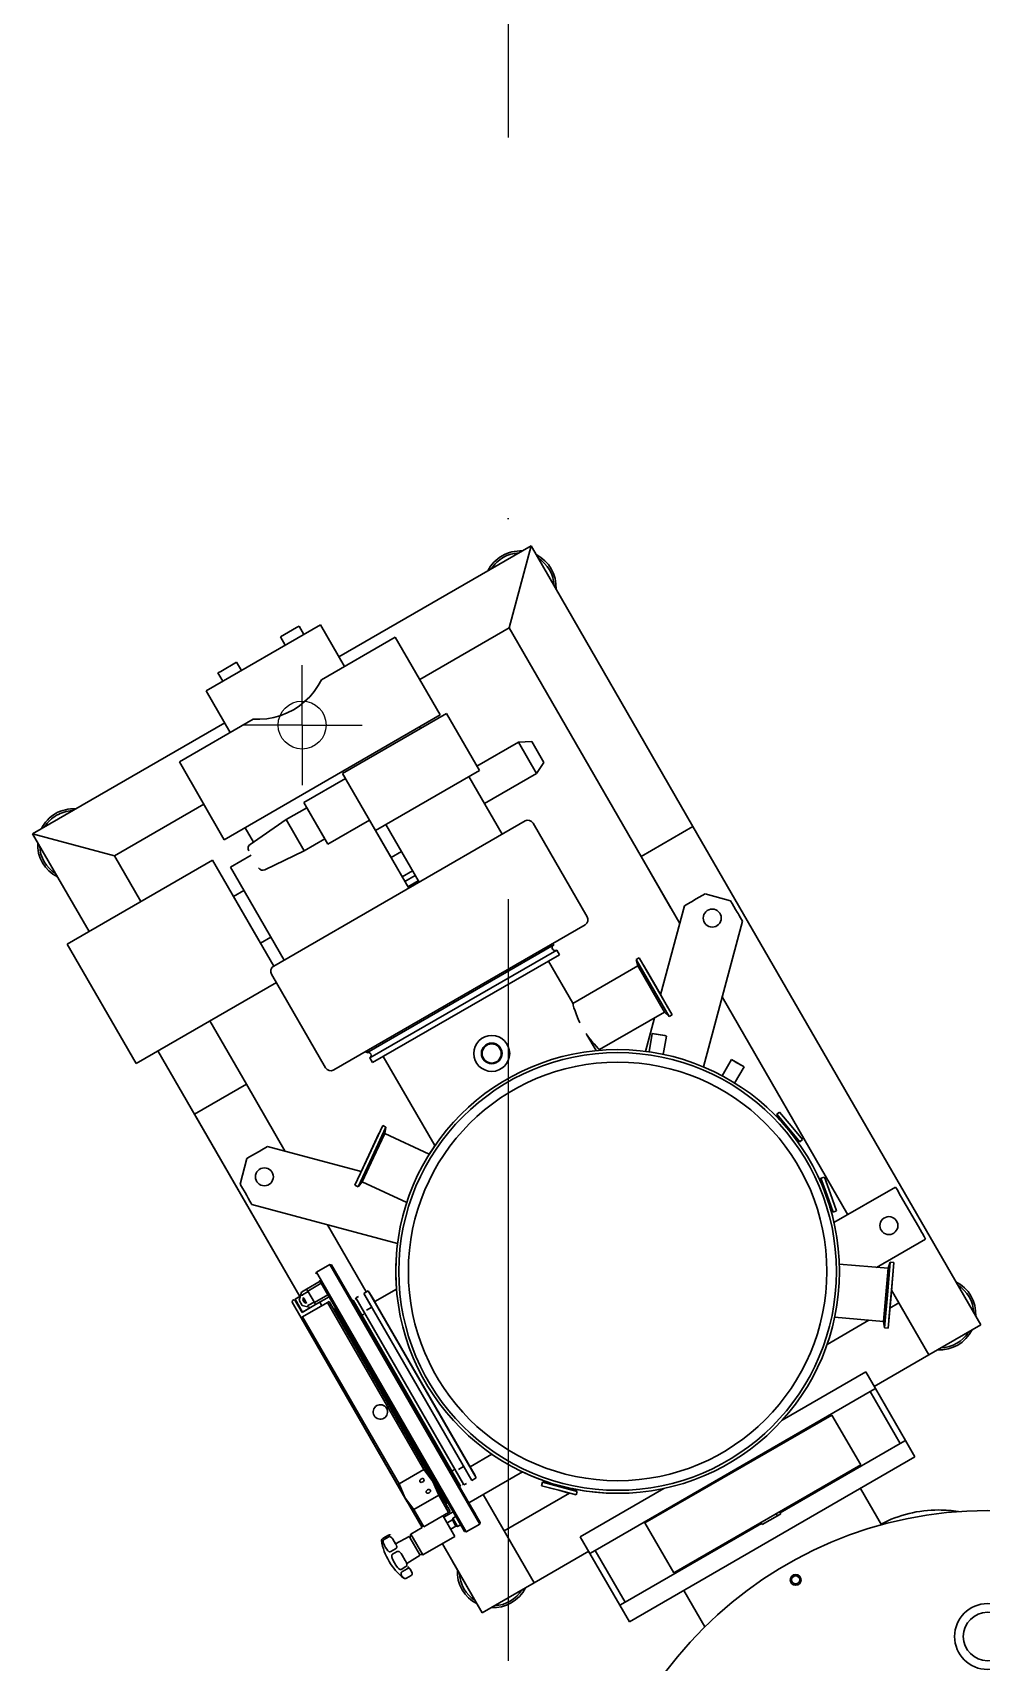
# Model space of a CAD drawing. Header units: millimetres. Extents: x -15291 to 293567, y -98510 to 49398.
# Drawn here: x 25118 to 25910, y 21335 to 22694 of the extents above; entities that cross this region are included whole.
import ezdxf

# ---------------------------------------------------------------- set-up
doc = ezdxf.new("R2010")
doc.units = ezdxf.units.MM
doc.header["$LTSCALE"] = 50
doc.header["$MEASUREMENT"] = 0
for name, pattern in [('AUSGEZOGEN', [0]), ('GEN7A', [6.875, 4.75, -0.875, 0.375, -0.875]), ('STRICHPUNKT', [25.4, 12.7, -6.35, 0, -6.35])]:
    doc.linetypes.add(name, pattern=pattern)
doc.layers.get('0').update_dxf_attribs({"linetype": 'AUSGEZOGEN'})
doc.layers.add('7A', color=4, linetype='GEN7A')
doc.layers.add('AXEN', color=3, linetype='STRICHPUNKT')
doc.layers.add('AM_VIS', color=7, linetype='CONTINUOUS', lineweight=30)

msp = doc.modelspace()

# ---------------------------------------------------------------- linework, layer by layer
msp.add_circle((25343.2, 22116.4), 20)
at = {"layer": '7A', "color": 0}
for q in [(25343.2, 22166.4), (25293.2, 22116.4), (25343.2, 22066.4), (25393.2, 22116.4)]:
    msp.add_line((25343.2, 22116.4), q, dxfattribs=at)
at = {"layer": 'AM_VIS'}
for p, q in [((25534.1, 22265.7), (25373.9, 22173.2)), ((25515.8, 22197.4), (25534.1, 22265.7)), ((25534.1, 22265.7), (25515.8, 22197.4)), ((25669.1, 22031.9), (25534.1, 22265.7)), ((25358.5, 22199.9), (25263.2, 22144.9)), ((25338.4, 22197.6), (25325.1, 22189.9)), ((25340.7, 22198.9), (25338.4, 22197.6)), ((25344.7, 22191.9), (25340.7, 22198.9)), ((25378.5, 22165.3), (25358.5, 22199.9)), ((25441.3, 22154.4), (25515.8, 22197.4)), ((25515.8, 22197.4), (25658.1, 21950.9)), ((25325.1, 22189.9), (25329.1, 22182.9)), ((25420.9, 22189.8), (25359.3, 22154.2)), ((25458.4, 22124.8), (25420.9, 22189.8)), ((25288.6, 22168.8), (25275.3, 22161.1)), ((25292.6, 22161.9), (25288.6, 22168.8)), ((25275.3, 22161.1), (25273, 22159.8)), ((25273, 22159.8), (25277, 22152.9)), ((25263.2, 22144.9), (25283.2, 22110.3)), ((25278.3, 22020.8), (25458.4, 22124.8)), ((25463.5, 22126.1), (25376.9, 22076.1)), ((25491, 22078.5), (25463.5, 22126.1)), ((25278.6, 22118.2), (25118.4, 22025.7)), ((25302.4, 22121.4), (25240.8, 22085.8)), ((25441.8, 22113.6), (25441.1, 22114.8)), ((25523.6, 22102), (25489, 22082)), ((25534.8, 22102.6), (25523.6, 22102)), ((25538.6, 22076), (25523.6, 22102)), ((25534.8, 22102.6), (25544.8, 22085.3)), ((25240.8, 22085.8), (25278.3, 22020.8)), ((25538.6, 22076), (25544.8, 22085.3)), ((25379.4, 22071.8), (25344.7, 22051.8)), ((25379.4, 22071.8), (25376.9, 22076.1)), ((25404.4, 22028.5), (25376.9, 22076.1)), ((25491, 22078.5), (25404.4, 22028.5)), ((25510, 22025.4), (25482.3, 22073.5)), ((25495.3, 22051), (25538.6, 22076)), ((25186.7, 22007.4), (25261.2, 22050.4)), ((25347.2, 22047.5), (25329.9, 22037.5)), ((25364.7, 22017.1), (25344.7, 22051.8)), ((25362.2, 22021.5), (25347.2, 22047.5)), ((25295.6, 22030.8), (25302.6, 22018.8)), ((25329.9, 22037.5), (25299.8, 22016.9)), ((25319.5, 21915.4), (25529.1, 22036.4)), ((25329.9, 22037.5), (25344.9, 22011.5)), ((25364.7, 22017.1), (25399.4, 22037.1)), ((25404.4, 22028.5), (25399.4, 22037.1)), ((25399.4, 22037.1), (25432.1, 21980.4)), ((25413, 22033.5), (25440.8, 21985.4)), ((25535.9, 22034.6), (25580.9, 21956.6)), ((25625.8, 22006.9), (25669.1, 22031.9)), ((25669.1, 22031.9), (25625.8, 22006.9)), ((25669.1, 22031.9), (25909.1, 21616.2)), ((25118.4, 22025.7), (25186.7, 22007.4)), ((25186.7, 22007.4), (25118.4, 22025.7)), ((25165.5, 21944.3), (25118.4, 22025.7)), ((25344.9, 22011.5), (25362.2, 22021.5)), ((25404.4, 22028.5), (25417.4, 22006)), ((25268.5, 22003.8), (25147.3, 21933.8)), ((25186.7, 22007.4), (25208.8, 21969.3)), ((25268.5, 22003.8), (25319.5, 21915.4)), ((25300.8, 22007.9), (25283.4, 21997.9)), ((25312.1, 21995.7), (25344.9, 22011.5)), ((25417.4, 22006), (25426, 22011)), ((25658.1, 21950.9), (25625.8, 22006.9)), ((25650.8, 21963.6), (25625.8, 22006.9)), ((25625.8, 22006.9), (25650.8, 21963.6)), ((25625.8, 22006.9), (25650.8, 21963.6)), ((25283.4, 21997.9), (25328.2, 21920.4)), ((25435.3, 21994.9), (25426.7, 21989.9)), ((25437.6, 21991), (25428.9, 21986)), ((25294.7, 21978.4), (25286, 21973.4)), ((25431.4, 21981.6), (25440.1, 21986.6)), ((25679.2, 21975.6), (25676.9, 21974.3)), ((25679.2, 21975.6), (25700.5, 21969.9)), ((25286, 21973.4), (25308.5, 21934.5)), ((25662.1, 21965.7), (25642.2, 21891.5)), ((25664.9, 21967.3), (25662.1, 21965.7)), ((25669.6, 21970.1), (25668.5, 21969.4)), ((25701.8, 21967.6), (25700.5, 21969.9)), ((25579.1, 21949.8), (25369.5, 21828.8)), ((25710.4, 21952.8), (25677.9, 21831.4)), ((25706.7, 21959.2), (25706, 21960.3)), ((25710.4, 21952.8), (25708.8, 21955.6)), ((25147.3, 21933.8), (25204.8, 21834.2)), ((25308.5, 21934.5), (25317.2, 21939.5)), ((25553, 21933.1), (25552.3, 21934.3)), ((25553, 21933.1), (25397.1, 21843.1)), ((25399.6, 21838.8), (25555.5, 21928.8)), ((25401.8, 21834.9), (25557.7, 21924.9)), ((25557.7, 21924.9), (25555.5, 21928.8)), ((25624.4, 21922.4), (25621.8, 21920.9)), ((25621.8, 21920.9), (25649.3, 21873.3)), ((25621.8, 21920.9), (25623.2, 21915.6)), ((25624.4, 21922.4), (25651.9, 21874.8)), ((25362.7, 21830.6), (25317.7, 21908.6)), ((25568.9, 21884.6), (25548.6, 21919.6)), ((25623.2, 21915.6), (25568.9, 21884.3)), ((25623.2, 21915.6), (25645.4, 21877.1)), ((25628, 21916.1), (25638.1, 21898.6)), ((25204.8, 21834.2), (25321.7, 21901.7)), ((25638.1, 21898.6), (25648.3, 21881)), ((25693.5, 21889.7), (25798.3, 21708.1)), ((25798.3, 21708.1), (25693.5, 21889.7)), ((25266.3, 21869.7), (25296.7, 21816.9)), ((25574.9, 21868.1), (25574.4, 21868.9)), ((25591.2, 21845.8), (25645.4, 21877.1)), ((25637, 21872.2), (25629.6, 21844.3)), ((25645.4, 21877.1), (25649.3, 21873.3)), ((25649.3, 21873.3), (25651.9, 21874.8)), ((25580.6, 21858.2), (25580.1, 21859.1)), ((25580.6, 21858.2), (25588.3, 21844.9)), ((25635.2, 21859.2), (25632.5, 21843.9)), ((25635.2, 21859.2), (25645.6, 21857.4)), ((25636.6, 21859), (25645.5, 21857.4)), ((25644.3, 21841.8), (25647, 21857.1)), ((25645.6, 21857.4), (25647, 21857.1)), ((25341.2, 21639.9), (25223, 21844.7)), ((25396.4, 21844.3), (25397.1, 21843.1)), ((25399.6, 21838.8), (25401.8, 21834.9)), ((25410.9, 21840.1), (25453.9, 21765.7)), ((25591.6, 21845.2), (25591.4, 21845.6)), ((25701.3, 21837.4), (25693.5, 21823.9)), ((25701.3, 21837.4), (25711.7, 21831.4)), ((25702.6, 21836.6), (25705.2, 21835.1)), ((25703.9, 21817.9), (25711.7, 21831.4)), ((25705.2, 21835.1), (25710.4, 21832.1)), ((25253.4, 21791.9), (25296.7, 21816.9)), ((25296.7, 21816.9), (25253.4, 21791.9)), ((25296.7, 21816.9), (25329, 21760.9)), ((25341.2, 21639.9), (25253.4, 21791.9)), ((25278.4, 21748.6), (25253.4, 21791.9)), ((25253.4, 21791.9), (25278.4, 21748.6)), ((25253.4, 21791.9), (25278.4, 21748.6)), ((25741.4, 21793.7), (25739.1, 21791.8)), ((25739.1, 21791.8), (25741.1, 21787.4)), ((25739.1, 21791.8), (25748.7, 21780.3)), ((25751, 21782.2), (25741.4, 21793.7)), ((25390.2, 21739.2), (25407.3, 21775.9)), ((25398.8, 21757.5), (25410.4, 21782.5)), ((25401.5, 21756.3), (25413.1, 21781.2)), ((25402.8, 21755.7), (25412.2, 21775.8)), ((25413.1, 21781.2), (25410.4, 21782.5)), ((25412.2, 21775.8), (25413.1, 21781.2)), ((25449.2, 21758.6), (25412.2, 21775.8)), ((25748.7, 21780.3), (25758.3, 21768.8)), ((25760.6, 21770.7), (25751, 21782.2)), ((25754.4, 21771.6), (25758.3, 21768.8)), ((25758.3, 21768.8), (25760.6, 21770.7)), ((25307.8, 21761.2), (25306.7, 21760.6)), ((25314.3, 21764.9), (25311.5, 21763.3)), ((25314.3, 21764.9), (25392.4, 21744)), ((25387.1, 21732.6), (25398.8, 21757.5)), ((25291.4, 21733.7), (25297.1, 21755)), ((25299.4, 21756.3), (25297.1, 21755)), ((25389.9, 21731.3), (25401.5, 21756.3)), ((25393.4, 21735.5), (25402.8, 21755.7)), ((25291.4, 21733.7), (25292.7, 21731.5)), ((25387.1, 21732.6), (25389.9, 21731.3)), ((25389.9, 21731.3), (25393.4, 21735.5)), ((25393.4, 21735.5), (25430.4, 21718.2)), ((25778.7, 21739.5), (25775.9, 21738.5)), ((25775.9, 21738.5), (25781, 21724.4)), ((25775.9, 21738.5), (25776.3, 21733.7)), ((25775.9, 21738.5), (25775.9, 21738.5)), ((25775.9, 21738.5), (25776.3, 21733.7)), ((25775.9, 21738.5), (25775.9, 21738.5)), ((25783.8, 21725.4), (25778.7, 21739.5)), ((25838.1, 21731.1), (25786.7, 21701.5)), ((25838.1, 21731.1), (25839.3, 21729.2)), ((25297, 21724.1), (25297.6, 21723.1)), ((25299.7, 21719.4), (25301.3, 21716.6)), ((25301.3, 21716.6), (25422.7, 21684.1)), ((25781, 21724.4), (25786.1, 21710.3)), ((25788.9, 21711.3), (25783.8, 21725.4)), ((25840.8, 21726.6), (25839.3, 21729.2)), ((25840.8, 21726.6), (25841.2, 21725.8)), ((25841.2, 21725.8), (25844.2, 21720.6)), ((25844.2, 21720.6), (25857.1, 21698.3)), ((25783.4, 21714.2), (25786.1, 21710.3)), ((25783.4, 21714.2), (25786.1, 21710.3)), ((25786.1, 21710.3), (25788.9, 21711.3)), ((25786.1, 21710.3), (25786.1, 21710.3)), ((25786.1, 21710.3), (25786.1, 21710.3)), ((25364.4, 21699.7), (25396.7, 21643.7)), ((25857.1, 21698.3), (25860.1, 21693.2)), ((25860.1, 21693.2), (25860.5, 21692.4)), ((25862, 21689.8), (25860.5, 21692.4)), ((25862, 21689.8), (25863.1, 21687.8)), ((25863.1, 21687.8), (25822.2, 21664.2)), ((25366.3, 21666.6), (25355.1, 21660.1)), ((25367.7, 21666.2), (25366.3, 21666.6)), ((25366.3, 21666.6), (25491.3, 21450.1)), ((25491.7, 21451.4), (25367.7, 21666.2)), ((25831.9, 21663.4), (25791.2, 21666.9)), ((25823.3, 21664.8), (25823.7, 21664.1)), ((25823.7, 21664.1), (25823.3, 21664.8)), ((25831.9, 21663.4), (25830, 21641.2)), ((25833.7, 21668.5), (25831.4, 21641.1)), ((25833.7, 21668.5), (25831.9, 21663.4)), ((25836.7, 21668.2), (25833.7, 21668.5)), ((25836.7, 21668.2), (25834.3, 21640.8)), ((25346.9, 21646.1), (25358.2, 21652.6)), ((25359.2, 21650.9), (25347.9, 21644.4)), ((25355.1, 21660.1), (25354.7, 21658.7)), ((25480.1, 21443.6), (25355.1, 21660.1)), ((25357.7, 21653.5), (25478.7, 21443.9)), ((25359.2, 21650.9), (25364.7, 21641.4)), ((25373.4, 21656.3), (25376.4, 21651.1)), ((25373.4, 21656.3), (25376.4, 21651.1)), ((25836.1, 21661), (25832.6, 21620.6)), ((25335.2, 21636.5), (25334.8, 21635.1)), ((25334.8, 21635.1), (25342.3, 21622.1)), ((25336.9, 21637.5), (25335.2, 21636.5)), ((25343.2, 21626.7), (25336.9, 21637.5)), ((25337.4, 21637.7), (25341.7, 21640.2)), ((25343.6, 21626.9), (25337.4, 21637.7)), ((25342.6, 21643.6), (25340.8, 21636.8)), ((25343.3, 21632.5), (25340.8, 21636.8)), ((25342.6, 21643.6), (25346.9, 21646.1)), ((25348.2, 21644), (25343.5, 21641.3)), ((25343.6, 21622.9), (25364.4, 21634.9)), ((25344, 21639.2), (25344.8, 21637.9)), ((25344.8, 21637.9), (25346.2, 21635.4)), ((25346.2, 21635.4), (25346.9, 21634.2)), ((25347.9, 21644.4), (25346.9, 21646.1)), ((25347.9, 21644.4), (25353.4, 21634.9)), ((25348.5, 21632.6), (25353.2, 21635.3)), ((25353.4, 21634.9), (25364.7, 21641.4)), ((25354.4, 21633.2), (25353.4, 21634.9)), ((25365.7, 21639.7), (25354.4, 21633.2)), ((25359.6, 21632.1), (25357.9, 21635.2)), ((25444.8, 21495.7), (25364.4, 21634.9)), ((25364.7, 21641.4), (25365.7, 21639.7)), ((25365.7, 21635.6), (25367.7, 21632.2)), ((25365.7, 21635.6), (25452.3, 21485.7)), ((25373, 21627), (25368, 21635.7)), ((25372.8, 21627.3), (25368, 21635.7)), ((25381, 21643.2), (25386, 21634.5)), ((25385.8, 21636.8), (25384.9, 21636.3)), ((25385.8, 21636.8), (25475.3, 21481.8)), ((25388.3, 21638.3), (25387.5, 21637.8)), ((25390.2, 21640), (25388.1, 21638.7)), ((25388.1, 21638.7), (25478.1, 21482.8)), ((25477.8, 21483.3), (25388.3, 21638.3)), ((25398.4, 21644.7), (25394.6, 21642.5)), ((25401.3, 21630.9), (25394.6, 21642.5)), ((25484.6, 21486.6), (25394.6, 21642.5)), ((25488.4, 21488.8), (25398.4, 21644.7)), ((25399.4, 21643), (25403.7, 21635.6)), ((25399.4, 21643), (25487.4, 21490.6)), ((25421.8, 21646.1), (25403.7, 21635.6)), ((25830, 21641.2), (25828, 21619)), ((25831.4, 21641.1), (25829, 21613.7)), ((25834.3, 21640.8), (25831.9, 21613.4)), ((25840.8, 21634.5), (25833.4, 21630.3)), ((25834.7, 21645.1), (25840.8, 21634.5)), ((25865.8, 21591.2), (25834.7, 21645.1)), ((25865.8, 21591.2), (25840.8, 21634.5)), ((25840.8, 21634.5), (25865.8, 21591.2)), ((25840.8, 21634.5), (25865.8, 21591.2)), ((25342.3, 21622.1), (25428.9, 21472.2)), ((25342.3, 21622.1), (25443.3, 21447.2)), ((25350.1, 21630.7), (25343.2, 21626.7)), ((25343.3, 21632.5), (25350.1, 21630.7)), ((25350.1, 21630.7), (25343.6, 21626.9)), ((25343.6, 21622.9), (25424, 21483.7)), ((25354.4, 21633.2), (25350.1, 21630.7)), ((25370.3, 21629.6), (25369.5, 21629.1)), ((25371, 21629.5), (25370.3, 21629.6)), ((25370.3, 21629.6), (25463.8, 21467.7)), ((25464, 21468.4), (25371, 21629.5)), ((25371.3, 21629), (25373.5, 21625.1)), ((25371.3, 21629), (25463.8, 21468.8)), ((25373, 21627), (25372.8, 21627.3)), ((25374, 21624.3), (25461, 21473.6)), ((25459.2, 21477.7), (25374.2, 21624.9)), ((25375.3, 21623), (25374.9, 21622.7)), ((25376.7, 21620.6), (25375.3, 21623)), ((25413.1, 21557.6), (25375.3, 21623)), ((25394.7, 21625.3), (25393, 21624.3)), ((25401.3, 21630.9), (25396.9, 21628.4)), ((25787.3, 21622.6), (25828, 21619)), ((25815.8, 21620.1), (25781, 21600)), ((25828, 21619), (25829, 21613.7)), ((25829, 21613.7), (25831.9, 21613.4)), ((25909.1, 21616.2), (25865.8, 21591.2)), ((25909.1, 21616.2), (25865.8, 21591.2)), ((25430.8, 21468.8), (25354.8, 21600.5)), ((25408, 21596.3), (25413, 21587.6)), ((25400.1, 21580.1), (25395.1, 21588.8)), ((25820.3, 21565), (25865.8, 21591.2)), ((25813.3, 21577.1), (25743.6, 21536.9)), ((25821.3, 21563.2), (25813.3, 21577.1)), ((25460.6, 21475.3), (25413.1, 21557.6)), ((25817, 21560.7), (25587.5, 21428.2)), ((25821.3, 21563.2), (25817, 21560.7)), ((25817, 21560.7), (25842, 21517.4)), ((25821.3, 21563.2), (25821.3, 21563.2)), ((25821.3, 21563.2), (25846.3, 21519.9)), ((25629.1, 21451.1), (25785, 21541.1)), ((25785, 21541.1), (25809, 21499.6)), ((25446.3, 21530), (25451.3, 21521.4)), ((25438.3, 21513.9), (25433.3, 21522.5)), ((25741.9, 21459.6), (25842, 21517.4)), ((25842, 21517.4), (25846.3, 21519.9)), ((25846.3, 21519.9), (25854.3, 21506.1)), ((25483.2, 21497.9), (25501.3, 21508.4)), ((25616.2, 21368.6), (25854.3, 21506.1)), ((25809, 21499.6), (25653.1, 21409.6)), ((25444.8, 21495.7), (25424, 21483.7)), ((25452.3, 21485.7), (25466.7, 21460.7)), ((25466.7, 21494.7), (25468.7, 21491.3)), ((25468, 21494.3), (25469.7, 21495.3)), ((25468, 21494.3), (25475.3, 21481.8)), ((25472, 21485.5), (25474, 21482.1)), ((25473.5, 21495.7), (25477.9, 21498.2)), ((25482.2, 21467.9), (25526.9, 21493.7)), ((25484.6, 21486.6), (25488.4, 21488.8)), ((25543.6, 21485), (25542.9, 21482.1)), ((25543.6, 21485), (25542.9, 21482.1)), ((25548.4, 21485), (25543.6, 21485)), ((25543.6, 21485), (25543.6, 21485)), ((25543.6, 21485), (25543.6, 21485)), ((25558.1, 21481.2), (25543.6, 21485)), ((25428.9, 21472.2), (25443.3, 21447.2)), ((25436.4, 21462.2), (25457.2, 21474.2)), ((25465.4, 21459.9), (25457.2, 21474.2)), ((25460.1, 21475.1), (25460.6, 21475.3)), ((25460.1, 21475.1), (25461, 21473.6)), ((25465.4, 21467), (25460.4, 21475.6)), ((25460.6, 21475.3), (25460.6, 21475.3)), ((25465.4, 21467), (25460.6, 21475.3)), ((25473.4, 21483.1), (25474, 21482.1)), ((25474.4, 21481.3), (25475.3, 21481.8)), ((25477, 21482.8), (25477.8, 21483.3)), ((25478.1, 21482.8), (25480.2, 21484.1)), ((25494.2, 21474.8), (25536.7, 21401.2)), ((25566.1, 21475.9), (25511.7, 21444.5)), ((25542.9, 21482.1), (25557.4, 21478.3)), ((25549.1, 21480.5), (25557.4, 21478.3)), ((25557.4, 21478.3), (25571.8, 21474.4)), ((25557.4, 21478.3), (25565.7, 21476)), ((25572.6, 21477.3), (25558.1, 21481.2)), ((25572.6, 21477.3), (25568.5, 21479.7)), ((25571.5, 21479.1), (25570.5, 21478.5)), ((25571.8, 21474.4), (25572.6, 21477.3)), ((25571.8, 21474.4), (25571.8, 21474.4)), ((25644.9, 21479.9), (25575.2, 21439.6)), ((25826.4, 21449.6), (25808.9, 21479.8)), ((25436.4, 21462.2), (25444.6, 21447.9)), ((25465.4, 21459.9), (25444.6, 21447.9)), ((25461.4, 21455.9), (25469.2, 21460.4)), ((25463, 21467.2), (25463.8, 21467.7)), ((25463.8, 21467.7), (25464, 21468.4)), ((25464.7, 21464.2), (25466.7, 21460.7)), ((25483.7, 21465.3), (25487.7, 21458.4)), ((25739.5, 21457.1), (25738.5, 21458.8)), ((25739.5, 21457.1), (25742.4, 21458.8)), ((25741.4, 21460.5), (25742.4, 21458.8)), ((25443.3, 21447.2), (25433.8, 21441.7)), ((25470.6, 21439.9), (25460.6, 21457.2)), ((25468.5, 21453.6), (25464.1, 21451.1)), ((25467.1, 21445.9), (25471.5, 21448.4)), ((25468.8, 21455), (25468.5, 21453.6)), ((25468.5, 21453.6), (25471.5, 21448.4)), ((25471.4, 21456.5), (25468.8, 21455)), ((25472.8, 21448.1), (25468.8, 21455)), ((25473.1, 21453.7), (25470.7, 21457.8)), ((25471.5, 21448.4), (25472.8, 21448.1)), ((25472.8, 21448.1), (25475.4, 21449.6)), ((25480.1, 21443.6), (25491.3, 21450.1)), ((25491.3, 21450.1), (25491.7, 21451.4)), ((25612.5, 21384.9), (25726.3, 21450.6)), ((25653.1, 21409.6), (25629.1, 21451.1)), ((25725.8, 21451.5), (25726.8, 21449.8)), ((25726.8, 21449.8), (25733.2, 21453.4)), ((25739.5, 21457.1), (25733.2, 21453.4)), ((25414.8, 21440.6), (25410.9, 21438.4)), ((25411.5, 21437.3), (25415.4, 21439.6)), ((25419.2, 21436.9), (25421.1, 21433.6)), ((25419.2, 21436.9), (25421.3, 21433.4)), ((25432.6, 21439.8), (25421.1, 21433.6)), ((25432.6, 21439.8), (25433.1, 21439)), ((25433.8, 21441.7), (25433.1, 21439)), ((25433.1, 21439), (25441.1, 21425.1)), ((25443.8, 21424.4), (25433.8, 21441.7)), ((25443.8, 21424.4), (25470.6, 21439.9)), ((25493.4, 21376.2), (25460.2, 21433.8)), ((25493.4, 21376.2), (25460.2, 21433.8)), ((25478.7, 21443.9), (25480.1, 21443.6)), ((25583.2, 21425.7), (25575.2, 21439.6)), ((25583.2, 21425.7), (25575.2, 21439.6)), ((25421.2, 21429.5), (25417.3, 21427.3)), ((25418.6, 21425), (25422.5, 21427.2)), ((25426.5, 21424.3), (25429.1, 21419.9)), ((25430.5, 21417.4), (25441.6, 21424.2)), ((25443.8, 21424.4), (25441.1, 21425.1)), ((25441.1, 21425.1), (25441.6, 21424.2)), ((25493.4, 21376.2), (25468.4, 21419.5)), ((25468.4, 21419.5), (25493.4, 21376.2)), ((25468.4, 21419.5), (25493.4, 21376.2)), ((25536.7, 21401.2), (25582.2, 21427.5)), ((25587.5, 21428.2), (25583.2, 21425.7)), ((25583.2, 21425.7), (25608.2, 21382.4)), ((25587.5, 21428.2), (25612.5, 21384.9)), ((25429.8, 21414.7), (25425.9, 21412.4)), ((25426.9, 21410.6), (25430.8, 21412.8)), ((25434.1, 21407.3), (25430.2, 21405)), ((25430.2, 21405), (25434.1, 21407.2)), ((25433.3, 21412.6), (25434.4, 21410.7)), ((25433.3, 21412.6), (25434.4, 21410.7)), ((25536.7, 21401.2), (25493.4, 21376.2)), ((25536.7, 21401.2), (25493.4, 21376.2)), ((25679.1, 21364.6), (25661.6, 21394.8)), ((25608.2, 21382.4), (25612.5, 21384.9)), ((25608.2, 21382.4), (25616.2, 21368.6)), ((25679.1, 21364.6), (25675.8, 21361.2)), ((25675.8, 21361.2), (25675.8, 21361.2))]:
    msp.add_line(p, q, dxfattribs=at)
for points in [[(25359.3, 22154.2), (25356.6, 22149.4), (25353.3, 22144.5), (25349.5, 22140), (25345.3, 22135.9), (25340.7, 22132.2), (25335.9, 22129.1), (25330.7, 22126.5), (25325.3, 22124.3), (25319.6, 22122.7), (25313.8, 22121.7), (25307.9, 22121.2), (25302.4, 22121.4)], [(25676.9, 21974.3), (25671.9, 21971.4), (25669.6, 21970.1)], [(25668.5, 21969.4), (25667.4, 21968.8), (25664.9, 21967.3)], [(25706, 21960.3), (25704.7, 21962.6), (25701.8, 21967.6)], [(25708.8, 21955.6), (25707.3, 21958.1), (25706.7, 21959.2)], [(25574.4, 21868.9), (25574.3, 21869.2), (25573.4, 21871.2), (25571.9, 21874.8), (25570.8, 21878), (25569.9, 21880.7), (25569.3, 21882.8), (25569.1, 21883.6), (25569, 21884.1), (25568.9, 21884.5), (25568.9, 21884.6)], [(25591.4, 21845.6), (25591.3, 21845.7), (25591, 21845.9), (25590.6, 21846.3), (25590.1, 21846.8), (25588.6, 21848.4), (25586.7, 21850.5), (25584.5, 21853.1), (25582, 21856.2), (25580.8, 21857.9), (25580.6, 21858.2)], [(25306.7, 21760.6), (25304.4, 21759.2), (25299.4, 21756.3)], [(25311.5, 21763.3), (25309, 21761.8), (25307.8, 21761.2)], [(25292.7, 21731.5), (25295.6, 21726.5), (25297, 21724.1)], [(25297.6, 21723.1), (25298.3, 21721.9), (25299.7, 21719.4)], [(25364.4, 21634.9), (25365.7, 21635.6)], [(25342.3, 21622.1), (25343.6, 21622.9)], [(25411.4, 21538.5), (25410.4, 21538), (25409.2, 21537.7), (25408, 21537.7), (25406.9, 21537.9), (25405.8, 21538.3), (25404.8, 21538.9), (25403.9, 21539.7), (25403.2, 21540.7), (25402.7, 21541.7), (25402.5, 21542.9), (25402.4, 21544.1), (25402.6, 21545.2), (25403, 21546.3), (25403.7, 21547.3), (25404.5, 21548.2), (25405.4, 21548.9), (25406.5, 21549.3), (25407.6, 21549.6), (25408.8, 21549.6), (25410, 21549.5), (25411, 21549.1), (25412.1, 21548.4), (25412.9, 21547.6), (25413.6, 21546.7), (25414.1, 21545.6), (25414.4, 21544.4), (25414.4, 21543.3), (25414.2, 21542.1), (25413.8, 21541), (25413.2, 21540), (25412.4, 21539.1), (25411.4, 21538.5)], [(25452.3, 21485.7), (25444.8, 21495.7)], [(25457.2, 21474.2), (25452.3, 21485.7)], [(25424, 21483.7), (25428.9, 21472.2)], [(25428.9, 21472.2), (25436.4, 21462.2)], [(25466.7, 21460.7), (25465.4, 21459.9)], [(25409.5, 21437), (25409.5, 21437), (25409.4, 21436.6), (25409.4, 21436.5)], [(25410.9, 21438.4), (25410.6, 21438.2), (25410.4, 21438), (25410.2, 21437.8), (25410, 21437.7), (25409.8, 21437.5), (25409.7, 21437.4), (25409.6, 21437.1), (25409.5, 21437)], [(25411, 21434.5), (25410.9, 21434.9), (25410.8, 21435.6), (25410.8, 21435.9), (25410.8, 21436.2), (25410.9, 21436.6), (25411, 21436.9), (25411.2, 21437.1), (25411.5, 21437.3)], [(25414.9, 21427.8), (25414.7, 21427.9), (25413.7, 21429.2), (25412.7, 21430.7), (25411.8, 21432.4), (25411.1, 21434.3), (25411, 21434.5)], [(25416.9, 21441), (25416.9, 21441), (25416.7, 21441.1), (25416.5, 21441.1), (25416.2, 21441.1), (25416.1, 21441.1), (25415.9, 21441.1), (25415.6, 21441), (25415.3, 21440.9), (25415.1, 21440.8), (25414.8, 21440.6)], [(25415.4, 21439.6), (25415.7, 21439.7), (25416, 21439.8), (25416.3, 21439.7), (25416.7, 21439.6), (25417, 21439.5), (25417.3, 21439.3), (25417.8, 21438.9), (25418.2, 21438.4), (25419, 21437.3), (25419.2, 21436.9)], [(25421.3, 21433.4), (25421.5, 21433), (25421.9, 21432), (25422.1, 21431.5), (25422.1, 21431), (25422.1, 21430.7), (25422, 21430.5), (25421.8, 21430.2), (25421.7, 21429.9), (25421.4, 21429.7), (25421.2, 21429.5)], [(25417.3, 21427.3), (25417, 21427.2), (25416.7, 21427.1), (25416.4, 21427), (25416.1, 21427.1), (25415.8, 21427.1), (25415.6, 21427.2), (25415.1, 21427.5), (25414.9, 21427.8)], [(25418.2, 21422), (25418, 21422.5), (25417.9, 21423.7), (25417.9, 21424), (25418, 21424.2), (25418.1, 21424.4), (25418.3, 21424.7), (25418.4, 21424.8), (25418.6, 21425)], [(25423, 21413.7), (25422.8, 21413.9), (25421.4, 21415.8), (25420.2, 21417.7), (25419.1, 21419.8), (25418.3, 21421.8), (25418.2, 21422)], [(25422.5, 21427.2), (25422.7, 21427.3), (25423, 21427.4), (25423.2, 21427.4), (25423.5, 21427.4), (25423.7, 21427.3), (25424, 21427.2), (25425, 21426.5), (25425.8, 21425.5), (25426.5, 21424.3)], [(25429.1, 21419.9), (25429.3, 21419.5), (25430.1, 21417.8), (25430.4, 21416.9), (25430.4, 21416), (25430.4, 21415.8), (25430.4, 21415.5), (25430.3, 21415.2), (25430.1, 21415), (25430, 21414.8), (25429.8, 21414.7)], [(25425.9, 21412.4), (25425.6, 21412.3), (25425.4, 21412.3), (25425.1, 21412.3), (25424.9, 21412.3), (25424.6, 21412.4), (25424.4, 21412.5), (25423.6, 21413), (25423, 21413.7), (25423, 21413.7)], [(25425.7, 21409.1), (25425.7, 21409.3), (25425.8, 21409.6), (25425.9, 21409.7), (25426, 21409.9), (25426.2, 21410.1), (25426.4, 21410.2), (25426.7, 21410.4), (25426.9, 21410.6)], [(25427.8, 21405.4), (25427.7, 21405.5), (25426.8, 21406.4), (25426.2, 21407.3), (25425.8, 21408.2), (25425.7, 21409), (25425.7, 21409.1)], [(25430.2, 21405), (25429.9, 21404.9), (25429.6, 21404.8), (25429.3, 21404.8), (25428.9, 21404.8), (25428.7, 21404.8), (25428.4, 21404.9), (25428, 21405.2), (25427.8, 21405.4)], [(25430.8, 21412.8), (25431.1, 21413), (25431.4, 21413.1), (25431.7, 21413.2), (25431.9, 21413.3), (25432.1, 21413.3), (25432.3, 21413.3), (25432.6, 21413.3), (25432.8, 21413.2), (25433.2, 21412.8), (25433.3, 21412.6)], [(25434.4, 21410.7), (25434.5, 21410.4), (25434.9, 21409.6), (25435, 21409.2), (25435, 21408.7), (25434.9, 21408.4), (25434.8, 21408.2), (25434.7, 21407.9), (25434.5, 21407.6), (25434.3, 21407.4), (25434.1, 21407.3)]]:
    msp.add_lwpolyline(points, dxfattribs=at)
for centre, radius in [((25685.2, 21955.4), 7.5), ((25501.3, 21842.6), 15), ((25606.3, 21660.8), 185), ((25606.3, 21660.8), 182.5), ((25501.3, 21842.6), 8.6), ((25501.3, 21842.6), 8), ((25606.3, 21660.8), 174.5), ((25311.7, 21739.7), 7.5), ((25832.5, 21699), 7.5), ((25914.8, 21126.4), 335), ((25754.8, 21403.6), 4.5), ((25754.8, 21403.6), 3.4), ((25914.8, 21356.4), 27.5), ((25914.8, 21356.4), 20.2)]:
    msp.add_circle(centre, radius, dxfattribs=at)
for centre, radius, start, end in [((25525, 22231.6), 30, 86.4427, 120), ((25525, 22231.6), 28.3, 92.2234, 120), ((25525, 22231.6), 30, 120, 153.5573), ((25525, 22231.6), 28.3, 120, 147.7766), ((25525, 22231.6), 30, 356.4427, 63.5573), ((25525, 22231.6), 28.3, 2.2234, 57.7766), ((25152.6, 22016.6), 30, 120, 153.5573), ((25152.6, 22016.6), 30, 86.4427, 120), ((25152.6, 22016.6), 28.3, 92.2234, 120), ((25152.6, 22016.6), 28.3, 120, 147.7766), ((25531.6, 22032.1), 5, 30, 120), ((25152.6, 22016.6), 30, 176.4427, 243.5573), ((25152.6, 22016.6), 28.3, 182.2234, 237.7766), ((25302.1, 22013.6), 4, 124.2892, 210), ((25310.4, 21999.3), 4, 210, 295.7108), ((25576.6, 21954.1), 5, 300, 30), ((25554.2, 21930.9), 2.5, 120, 300), ((25322, 21911.1), 5, 120, 210), ((25398.3, 21840.9), 2.5, 300, 120), ((25367, 21833.1), 5, 210, 300), ((25606.3, 21660.8), 185, 145.4504, 148.0923), ((25606.3, 21660.8), 185, 172.7664, 184.5496), ((25875, 21625.4), 30, 356.4427, 63.5573), ((25875, 21625.4), 28.3, 2.2234, 57.7766), ((25343.8, 21640.8), 0.6, 120, 210), ((25346.4, 21637.2), 2.5, 143.5782, 276.4218), ((25348.2, 21633.1), 0.6, 210, 300), ((25875, 21625.4), 30, 266.4427, 333.5573), ((25875, 21625.4), 28.3, 272.2234, 327.7766), ((25606.3, 21660.8), 185, 244.5808, 251.7869), ((25606.3, 21660.8), 185, 258.2131, 272.6478), ((25874, 21357.9), 104, 90, 117.451), ((25874, 21357.9), 104, 80.8817, 90), ((25458.7, 21444.5), 50, 189.2574, 232.0243), ((25429.2, 21406.7), 2, 232.0243, 300), ((25431.7, 21413.3), 1, 30, 120), ((25433.1, 21408.9), 2, 300, 30), ((25502.6, 21410.4), 30, 176.4427, 243.5573), ((25502.6, 21410.4), 28.3, 182.2234, 237.7766), ((25502.6, 21410.4), 30, 266.4427, 333.5573), ((25502.6, 21410.4), 28.3, 272.2234, 327.7766)]:
    msp.add_arc(centre, radius, start, end, dxfattribs=at)
for centre in [(25443.1, 21486.5), (25448.4, 21477.4)]:
    msp.add_ellipse(centre, major_axis=(-1.73, -1), ratio=0.707107, start_param=-6.283185, end_param=0, dxfattribs=at)
at = {"layer": 'AXEN', "linetype": 'STRICHPUNKT'}
msp.add_line((25515, 37212.3), (25515, 14381.6), dxfattribs=at)

doc.saveas('drawing.dxf')
